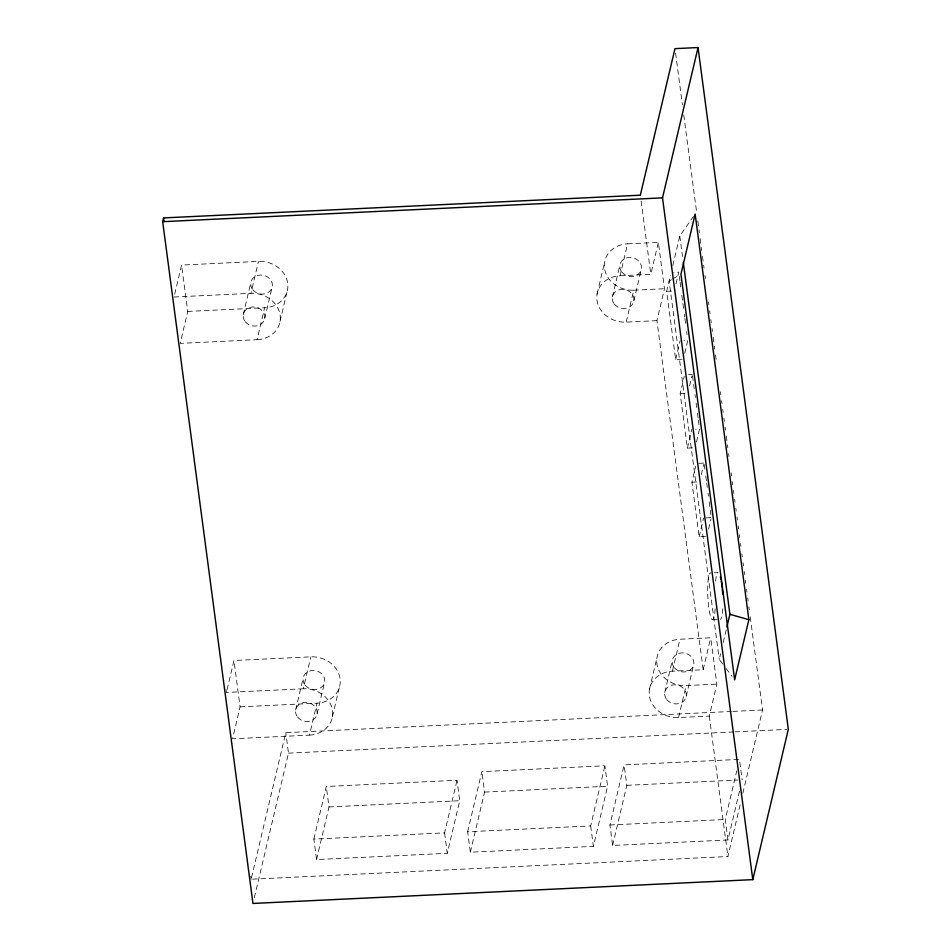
<?xml version="1.0" encoding="UTF-8"?>
<svg xmlns="http://www.w3.org/2000/svg" width="951" height="951" viewBox="0 0 951 951"><rect width="100%" height="100%" fill="white"/><g stroke="black" fill="none" stroke-linecap="round" stroke-linejoin="round"><path stroke-width="0.71" stroke-dasharray="4.75 3.57" d="M174.687 294.228L181.582 265.067L258.482 261.394A26.497 23.014 13.3 0 1 287.701 283.339A26.497 23.014 13.3 0 1 264.628 307.755L257.067 339.697L180.179 343.359L187.727 311.429L181.582 265.067M243.278 314.543L250.826 282.602M257.067 339.697A26.497 23.014 13.3 0 0 280.153 315.268A26.497 23.014 13.3 0 0 250.933 293.336L258.482 261.394M264.735 318.49L272.283 286.548M280.058 321.319L287.606 289.377M227.063 689.653L233.946 660.493L310.846 656.832A26.497 23.014 13.3 0 1 340.066 678.764A26.497 23.014 13.3 0 1 316.992 703.193L309.444 735.135L232.543 738.796L240.092 706.855L233.946 660.493M251.48 877.797L285.787 732.686L731.45 711.455M295.642 709.969L303.191 678.039M309.444 735.135A26.497 23.014 13.3 0 0 332.517 710.706A26.497 23.014 13.3 0 0 303.298 688.774L310.846 656.832M254.321 897.673L288.486 753.144L285.787 732.686M317.099 713.928L324.648 681.986M332.422 716.745L339.971 684.803M313.854 839.091L326.288 786.489L457.015 780.26L459.725 800.718L447.279 853.32L316.564 859.549L313.854 839.091L444.581 832.874L457.015 780.26M316.564 859.549L328.998 806.947L326.288 786.489M467.642 831.768L481.86 771.641L604.895 765.781L607.606 786.239L593.388 846.354L470.353 852.227L467.642 831.768L590.678 825.908L604.895 765.781M597.062 294.132L604.61 262.191M470.353 852.227L484.57 792.1L481.86 771.641M612.385 296.962L619.933 265.02M656.939 320.642L626.186 322.116A26.497 23.014 13.3 0 1 596.966 300.183A26.497 23.014 13.3 0 1 620.04 275.754L627.589 243.813L658.354 242.35L664.487 288.712L656.939 320.642L703.169 669.718L672.405 671.18A26.497 23.014 13.3 0 0 649.331 695.609A26.497 23.014 13.3 0 0 678.55 717.541L709.303 716.079L716.852 684.138L710.718 637.776L679.953 639.238A26.497 23.014 13.3 0 0 656.879 663.667A26.497 23.014 13.3 0 0 686.099 685.6L716.852 684.138M626.186 322.116L633.735 290.174A26.497 23.014 13.3 0 1 604.515 268.241A26.497 23.014 13.3 0 1 627.589 243.813M633.841 300.908L641.39 268.967M620.04 275.754L650.805 274.292L658.354 242.35M682.081 359.193L675.662 359.502L666.639 291.315L670.467 275.386M672.797 265.519L679.787 235.931L693.434 216.483M676.042 283.731L678.764 272.164L673.641 272.414M675.662 359.502L680.108 340.708M684.72 353.356L687.799 340.339L683.959 340.529M692.53 447.885L687.407 448.135L680.179 393.583L684.28 376.239M689.582 385.999L691.971 375.883M687.407 448.135L691.841 429.341M696.465 441.977L699.532 428.972L695.692 429.163M739.462 791.28L727.967 839.947L612.61 845.439L609.912 824.992L624.118 764.866L739.462 759.373L742.172 779.82M705.547 536.459L699.14 536.756L691.924 482.216L695.68 466.323M612.61 845.439L626.828 785.324L624.118 764.866M649.426 689.57L656.975 657.628M701.315 474.62L703.704 464.504M699.14 536.756L703.585 517.974M664.749 692.387L672.298 660.446M672.405 671.18L679.953 639.238M708.543 529.172L710.932 519.056M678.55 717.541L686.099 685.6M686.206 696.334L693.755 664.392M703.169 669.718L710.718 637.776M722.665 663.941L719.241 659.412L720.573 653.777M723.236 642.496L726.231 629.812M727.967 839.947L725.256 819.5L736.763 770.821M252.621 879.164L727.907 856.518L740.472 803.357M742.85 793.3L762.547 709.969L750.066 615.713M671.489 279.653L669.135 281.021L719.241 659.412M672.666 278.964L678.574 275.54M174.033 296.997L250.933 293.336M187.727 311.429L264.628 307.755M633.735 290.174L664.487 288.712M666.639 291.315L674.33 290.958M688.465 374.611L692.316 374.432M680.179 393.583L687.87 393.227M698.926 463.303L704.049 463.066M691.924 482.216L699.603 481.848M706.141 517.855L711.277 517.606M714.165 572.787L718.076 572.597A23.383 3.638 87.3 0 0 715.616 581.536M712.537 619.672L719.015 619.363M303.298 688.774L226.397 692.435L225.815 688.013M240.092 706.855L316.992 703.193M732.936 711.384L762.547 709.969M288.486 753.144L733.447 731.937M734.933 731.866L786.846 729.393M484.57 792.1L607.606 786.239M626.828 785.324L737.738 780.034M328.998 806.947L459.725 800.718M609.912 824.992L725.256 819.5M726.088 668.482L732.08 676.423M675.555 53.066L682.378 104.622M683.745 114.928L696.821 213.606M697.796 220.977L698.771 228.335M698.961 229.809L699.354 232.757M700.138 238.653L701.113 246.012M701.303 247.486L701.695 250.434M702.468 256.33L703.443 263.689M703.645 265.163L704.037 268.111M705.012 275.469L705.404 278.417M708.519 301.99L708.911 304.926M709.684 310.822L710.076 313.771M710.861 319.655L711.253 322.603M712.026 328.499L712.418 331.447M713.202 337.332L714.177 344.702M714.367 346.176L714.76 349.112M715.544 355.008L716.127 359.43M720.418 391.824L720.81 394.772M721.583 400.668L721.975 403.616M722.76 409.501L723.152 412.449M723.925 418.345L724.317 421.293M725.102 427.177L725.494 430.125M726.267 436.022L727.242 443.38M727.444 444.854L727.824 447.802M728.609 453.686L729.001 456.635M731.141 472.837L731.533 475.785M732.318 481.67L732.71 484.618M733.483 490.514L733.875 493.462M734.659 499.346L735.052 502.294M735.824 508.191L736.217 511.139M737.001 517.023L737.382 519.971M738.166 525.867L738.558 528.804M739.331 534.7L739.723 537.648M740.508 543.532L740.9 546.48M741.875 553.851L742.267 556.787M743.04 562.683L743.432 565.631M744.217 571.515L744.597 574.463M745.382 580.36L745.774 583.308M746.559 589.192L746.939 592.14M747.724 598.036L748.116 600.973M748.889 606.869L749.281 609.817M679.787 235.931L682.521 256.544M679.347 276.515L679.917 280.866M680.12 282.316L681.071 289.568M681.843 295.381L683.567 308.433M684.34 314.234L684.72 317.135M684.922 318.585L685.873 325.836M686.646 331.637L687.026 334.538M692.506 375.871L693.457 383.039M693.648 384.477L694.218 388.781M694.979 394.522L695.359 397.399M696.108 403.141L696.679 407.444M697.44 413.186L698.2 418.927M698.391 420.366L698.961 424.669M704.239 464.504L705 470.234M705.761 475.975L706.522 481.717M706.712 483.156L707.282 487.459M708.043 493.2L708.424 496.077M709.184 501.819L710.135 508.999M710.326 510.425L710.896 514.729M641.105 201.053L650.805 274.292M709.303 716.079L727.907 856.518M590.678 825.908L593.388 846.354M444.581 832.874L447.279 853.32M250.755 876.311L251.135 879.235M715.128 608.747A23.383 3.638 87.3 0 1 708.852 607.951A23.383 3.638 87.3 0 1 710.254 572.977M710.516 572.989A23.383 3.638 87.3 0 1 710.908 573.203M722.796 608.723A23.383 3.638 87.3 0 1 720.359 619.303M666.782 699.579A10.913 9.474 13.3 0 0 685.433 698.688A10.913 9.474 13.3 0 0 674.211 684.815A10.913 9.474 13.3 0 0 666.782 699.579M614.417 304.154A10.913 9.474 13.3 0 0 633.069 303.262A10.913 9.474 13.3 0 0 621.847 289.389A10.913 9.474 13.3 0 0 614.417 304.154M245.31 321.735A10.913 9.474 13.3 0 0 263.962 320.844A10.913 9.474 13.3 0 0 252.74 306.971A10.913 9.474 13.3 0 0 245.31 321.735M297.675 717.161A10.913 9.474 13.3 0 0 316.326 716.281A10.913 9.474 13.3 0 0 305.105 702.409A10.913 9.474 13.3 0 0 297.675 717.161M674.33 667.638A10.913 9.474 13.3 0 0 692.982 666.746A10.913 9.474 13.3 0 0 681.76 652.873A10.913 9.474 13.3 0 0 674.33 667.638M305.223 685.219A10.913 9.474 13.3 0 0 323.875 684.34A10.913 9.474 13.3 0 0 312.653 670.467A10.913 9.474 13.3 0 0 305.223 685.219M252.859 289.793A10.913 9.474 13.3 0 0 271.51 288.902A10.913 9.474 13.3 0 0 260.289 275.029A10.913 9.474 13.3 0 0 252.859 289.793M621.966 272.212A10.913 9.474 13.3 0 0 640.617 271.32A10.913 9.474 13.3 0 0 629.396 257.448A10.913 9.474 13.3 0 0 621.966 272.212"/><path stroke-width="1.43" d="M162.68 221.678L163.56 217.922L640.332 195.205L674.972 48.644L698.046 47.55L788.32 729.322L752.8 879.639L252.954 903.45L162.68 221.678L662.514 197.856L698.046 47.55M726.897 626.994L729.904 614.31L683.305 262.428M748.865 619.707L734.648 679.822L680.928 274.173L695.145 214.046L748.865 619.707L729.904 614.31M662.514 197.856L752.8 879.639M163.56 217.922L163.952 220.846M720.359 576.853A23.383 3.638 87.3 0 1 721.024 579.777M721.31 581.299A23.383 3.638 87.3 0 1 722.13 587.254M722.284 588.788A23.383 3.638 87.3 0 1 722.689 593.971"/></g></svg>
